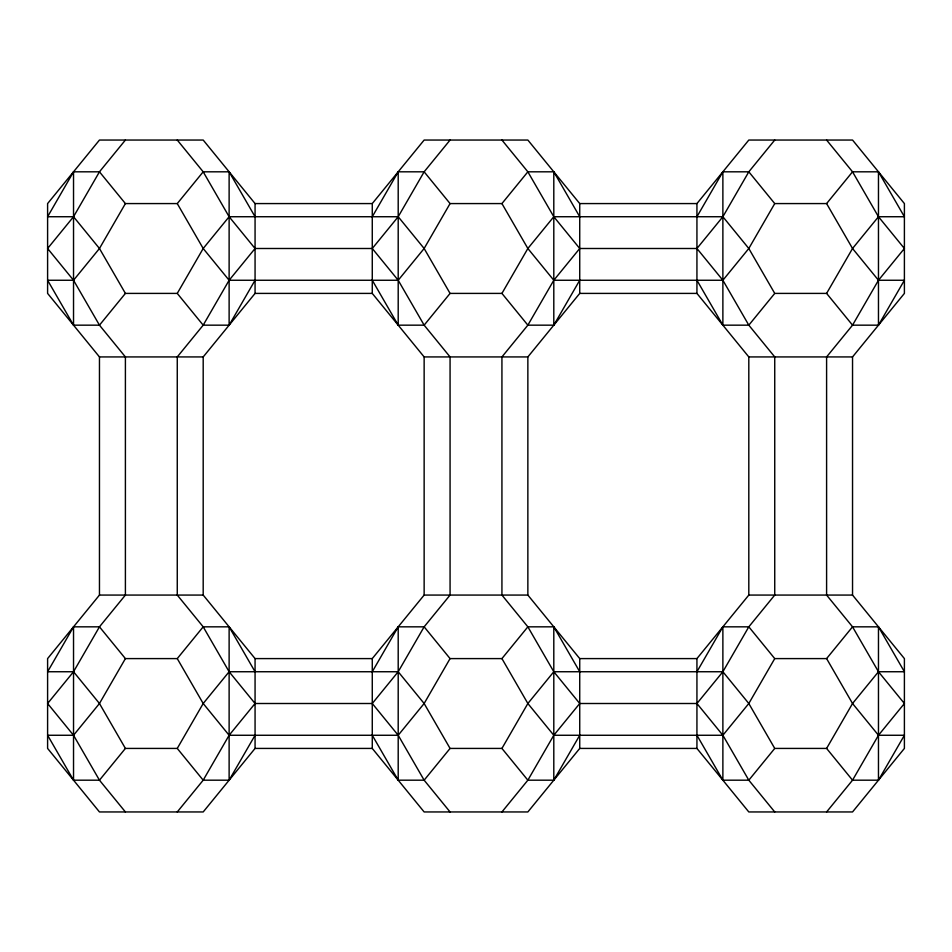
<?xml version="1.0" encoding="UTF-8"?>
<svg xmlns="http://www.w3.org/2000/svg" width="952" height="952" viewBox="0 0 952 952"><rect width="100%" height="100%" fill="white"/><g stroke="black" fill="none" stroke-linecap="round" stroke-linejoin="round"><path stroke-width="1.43" d="M255.065 216.735L229.123 171.812L203.192 171.812L177.262 203.573L125.402 203.573L99.46 171.812L73.53 171.812L47.6 216.735L73.53 216.735L99.46 248.496L125.402 293.406L177.262 293.406L203.192 325.167L229.123 325.167L255.065 280.257M125.402 203.573L99.46 248.496L73.53 280.257L47.6 280.257L73.53 325.167L99.46 325.167L125.402 356.929L125.402 595.071L99.46 626.832L73.53 671.743L47.6 703.504L73.53 735.265L99.46 780.188L125.402 811.949M177.262 293.406L203.192 248.496L229.123 216.735L398.198 216.735L424.14 248.496L450.07 293.406L501.93 293.406L527.86 325.167L553.802 325.167L579.732 280.257M255.065 671.743L229.123 626.832L203.192 626.832L177.262 658.594L125.402 658.594L99.46 626.832L73.53 626.832L47.6 671.743L73.53 671.743L99.46 703.504L125.402 748.427L177.262 748.427L203.192 780.188L229.123 780.188L255.065 735.265M372.268 216.735L398.198 171.812L424.14 171.812L450.07 203.573L501.93 203.573L527.86 171.812L553.802 171.812L579.732 216.735M125.402 658.594L99.46 703.504L73.53 735.265L47.6 735.265L73.53 780.188L99.46 780.188L125.402 748.427M450.07 203.573L424.14 248.496L398.198 280.257L229.123 280.257L203.192 248.496L177.262 203.573M177.262 748.427L203.192 703.504L229.123 671.743L398.198 671.743L424.14 703.504L450.07 748.427L501.93 748.427L527.86 780.188L553.802 780.188L579.732 735.265M501.93 293.406L527.86 248.496L553.802 216.735L722.877 216.735L748.808 248.496L774.738 293.406L826.598 293.406L852.54 325.167L878.47 325.167L904.4 280.257L878.47 280.257L852.54 248.496L826.598 203.573L774.738 203.573L748.808 171.812L722.877 171.812L696.935 216.735M372.268 671.743L398.198 626.832L424.14 626.832L450.07 658.594L501.93 658.594L527.86 626.832L553.802 626.832L579.732 671.743M450.07 658.594L424.14 703.504L398.198 735.265L229.123 735.265L203.192 703.504L177.262 658.594M774.738 203.573L748.808 248.496L722.877 280.257L553.802 280.257L527.86 248.496L501.93 203.573M501.93 748.427L527.86 703.504L553.802 671.743L722.877 671.743L748.808 703.504L774.738 748.427L826.598 748.427L852.54 780.188L878.47 780.188L904.4 735.265L878.47 735.265L852.54 703.504L826.598 658.594L774.738 658.594L748.808 626.832L722.877 626.832L696.935 671.743M826.598 293.406L852.54 248.496L878.47 216.735L904.4 216.735L878.47 171.812L852.54 171.812L826.598 203.573M774.738 658.594L748.808 703.504L722.877 735.265L553.802 735.265L527.86 703.504L501.93 658.594M826.598 748.427L852.54 703.504L878.47 671.743L904.4 671.743L878.47 626.832L852.54 626.832L826.598 658.594M125.402 140.051L99.46 171.812L73.53 216.735L47.6 248.496L73.53 280.257L99.46 325.167L125.402 293.406M255.065 248.496L229.123 280.257L203.192 325.167L177.262 356.929L177.262 595.071L203.192 626.832L229.123 671.743L255.065 703.504L372.268 703.504L398.198 671.743L424.14 626.832L450.07 595.071L450.07 356.929L424.14 325.167L398.198 280.257L372.268 248.496L255.065 248.496L229.123 216.735L203.192 171.812L177.262 140.051M203.192 356.929L255.065 293.406L255.065 203.573L203.192 140.051L99.46 140.051L47.6 203.573L47.6 293.406L99.46 356.929L99.46 595.071L47.6 658.594L47.6 748.427L99.46 811.949L203.192 811.949L255.065 748.427L255.065 658.594L203.192 595.071L203.192 356.929L99.46 356.929M372.268 203.573L424.14 140.051L527.86 140.051L579.732 203.573L579.732 293.406L527.86 356.929L527.86 595.071L579.732 658.594L579.732 748.427L527.86 811.949L424.14 811.949L372.268 748.427L372.268 658.594L424.14 595.071L424.14 356.929L372.268 293.406L372.268 203.573L255.065 203.573M450.07 140.051L424.14 171.812L398.198 216.735L372.268 248.496M450.07 293.406L424.14 325.167L398.198 325.167L372.268 280.257M579.732 248.496L553.802 280.257L527.86 325.167L501.93 356.929L501.93 595.071L527.86 626.832L553.802 671.743L579.732 703.504L696.935 703.504L722.877 671.743L748.808 626.832L774.738 595.071L774.738 356.929L748.808 325.167L722.877 280.257L696.935 248.496L579.732 248.496L553.802 216.735L527.86 171.812L501.93 140.051M255.065 703.504L229.123 735.265L203.192 780.188L177.262 811.949M696.935 203.573L748.808 140.051L852.54 140.051L904.4 203.573L904.4 293.406L852.54 356.929L852.54 595.071L904.4 658.594L904.4 748.427L852.54 811.949L748.808 811.949L696.935 748.427L696.935 658.594L748.808 595.071L748.808 356.929L696.935 293.406L696.935 203.573L579.732 203.573M774.738 140.051L748.808 171.812L722.877 216.735L696.935 248.496M774.738 293.406L748.808 325.167L722.877 325.167L696.935 280.257M450.07 748.427L424.14 780.188L398.198 780.188L372.268 735.265M579.732 703.504L553.802 735.265L527.86 780.188L501.93 811.949M774.738 748.427L748.808 780.188L722.877 780.188L696.935 735.265M826.598 811.949L852.54 780.188L878.47 735.265L904.4 703.504L878.47 671.743L852.54 626.832L826.598 595.071L826.598 356.929L852.54 325.167L878.47 280.257L904.4 248.496L878.47 216.735L852.54 171.812L826.598 140.051M255.065 293.406L372.268 293.406M579.732 293.406L696.935 293.406M424.14 356.929L527.86 356.929M748.808 356.929L852.54 356.929M99.46 595.071L203.192 595.071M424.14 595.071L527.86 595.071M748.808 595.071L852.54 595.071M255.065 658.594L372.268 658.594M579.732 658.594L696.935 658.594M255.065 748.427L372.268 748.427M579.732 748.427L696.935 748.427M696.935 703.504L722.877 735.265L748.808 780.188L774.738 811.949M372.268 703.504L398.198 735.265L424.14 780.188L450.07 811.949M878.47 171.812L878.47 325.167M878.47 626.832L878.47 780.188M722.877 171.812L722.877 325.167M722.877 626.832L722.877 780.188M553.802 171.812L553.802 325.167M553.802 626.832L553.802 780.188M398.198 171.812L398.198 325.167M398.198 626.832L398.198 780.188M229.123 171.812L229.123 325.167M229.123 626.832L229.123 780.188M73.53 171.812L73.53 325.167M73.53 626.832L73.53 780.188"/></g></svg>
